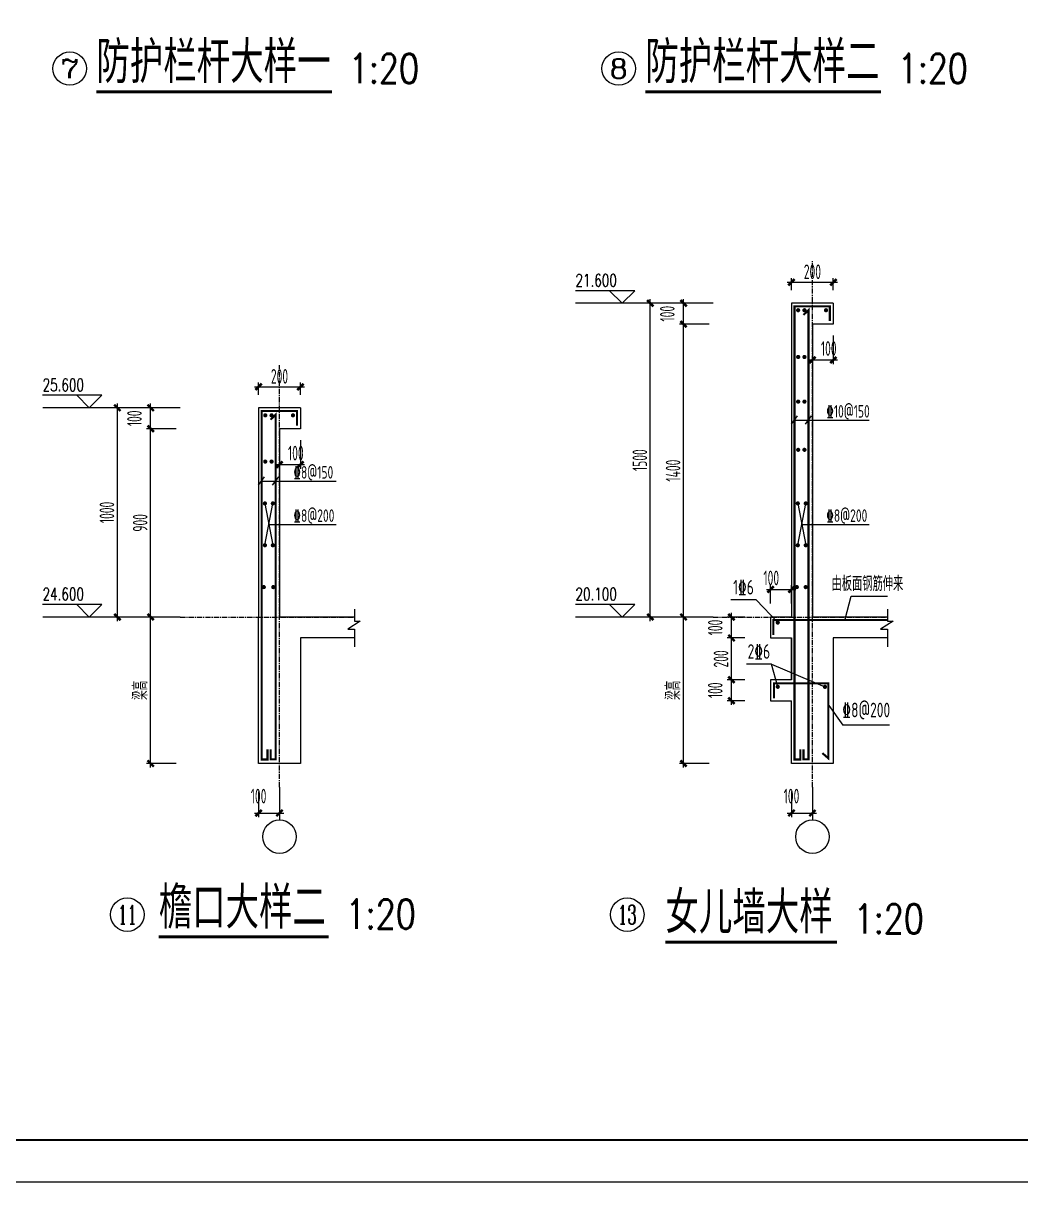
# Model space of a CAD drawing. Extents: x -472319 to -112444, y -516749 to -5704.
# Drawn here: x -289450 to -265592, y -459715 to -432021 of the extents above; entities that cross this region are included whole.
import ezdxf
from ezdxf.enums import TextEntityAlignment as Align

# ---------------------------------------------------------------- set-up
doc = ezdxf.new("R2010")
doc.units = 0
doc.header["$LTSCALE"] = 100
doc.header["$MEASUREMENT"] = 0
doc.linetypes.add('CENTER', pattern=[2, 1.25, -0.25, 0.25, -0.25])
for name, color, linetype in [('AXIS', 3, 'Continuous'), ('AXIS_TEXT', 7, 'Continuous'), ('BEAM_TEXT_HOR', 7, 'Continuous'), ('COLU_DE_REIN', 1, 'Continuous'), ('DIM_ELEV', 3, 'Continuous'), ('DIM_SYMB', 3, 'Continuous'), ('DOTE', 1, 'CENTER'), ('FRAME', 3, 'Continuous'), ('PUB_TEXT', 7, 'Continuous'), ('REIN', 1, 'Continuous'), ('S_HOLE', 253, 'Continuous'), ('TEXT', 7, 'Continuous'), ('THIN', 7, 'Continuous'), ('WALL2', 21, 'Continuous'), ('填充', 8, 'Continuous'), ('墙体2', 21, 'Continuous')]:
    doc.layers.add(name, color=color, linetype=linetype)
doc.styles.add('_HZTXT', font='txt.shx', dxfattribs={"width": 0.35, "bigfont": 'hztxt.shx'})
doc.styles.add('_TCH_AXIS', font='COMPLEX', dxfattribs={"bigfont": 'GBCBIG'})
doc.styles.add('_TCH_DIM', font='SIMPLEX', dxfattribs={"bigfont": 'GBCBIG'})
doc.styles.add('COMPLEX', font='COMPLEX')
doc.styles.add('HZ', font='tssdeng.shx', dxfattribs={"width": 0.6, "height": 350, "bigfont": 'a.shx'})
doc.styles.add('TSSD_Rein', font='Tssdeng.shx', dxfattribs={"width": 0.7, "bigfont": 'hztxt.shx'})
doc.dimstyles.new('DIMN', dxfattribs={"dimtxt": 350, "dimasz": 150, "dimexe": 100, "dimexo": 100, "dimgap": 75, "dimtad": 1, "dimdec": 0, "dimzin": 0, "dimdsep": 46, "dimtxsty": 'HZ', "dimblk": 'ARCHTICK', "dimcen": 0.09, "dimdle": 100, "dimclrd": 3, "dimclre": 3, "dimclrt": 7, "dimazin": 2, "dimtfac": 1, "dimtdec": 0, "dimtmove": 2, "dimatfit": 3, "dimldrblk": 'ARCHTICK', "dimfxl": 1, "dimtolj": 1, "dimtzin": 0, "dimarcsym": 0})

# ---------------------------------------------------------------- blocks, each defined once
blk = doc.blocks.new('_AXISO')
blk.add_circle((0, 0), 0.5)
at = {"layer": 'AXIS_TEXT', "style": 'COMPLEX', "width": 1.041667}
blk.add_attdef('A', text='', height=0.56, dxfattribs=at).set_placement((-0.25, -0.28), (0.25, -0.28), align=Align.FIT)
blk = doc.blocks.new('_ArchTick')
at = {"color": 0, "linetype": 'ByBlock', "const_width": 0.4}
blk.add_lwpolyline([(-0.5, -0.5), (0.5, 0.5)], dxfattribs=at)
blk = doc.blocks.new('*D2528')
at = {"layer": 'AXIS', "color": 3, "lineweight": -2, "transparency": 16777216}
for p, q in [((-283320, -441985), (-283320, -442671)), ((-282820, -441985), (-282820, -442671)), ((-283420, -442571), (-282720, -442571))]:
    blk.add_line(p, q, dxfattribs=at)
at = {"layer": 'Defpoints', "color": 0, "transparency": 16777216}
for p in [(-283320, -441885), (-282820, -441885), (-282820, -442571)]:
    blk.add_point(p, dxfattribs=at)
at = {"layer": 'AXIS', "color": 3, "lineweight": -2, "transparency": 16777216, "xscale": 150, "yscale": 150, "zscale": 150, "rotation": 180}
blk.add_blockref('_ArchTick', (-283320, -442571), dxfattribs=at)
at = {"layer": 'AXIS', "color": 3, "lineweight": -2, "transparency": 16777216, "xscale": 150, "yscale": 150, "zscale": 150}
blk.add_blockref('_ArchTick', (-282820, -442571), dxfattribs=at)
at = {"layer": 'AXIS', "color": 7, "transparency": 16777216, "insert": (-282929, -442296), "char_height": 350, "attachment_point": 5, "style": 'HZ'}
blk.add_mtext('\\A1;100', dxfattribs=at)
blk = doc.blocks.new('*D2529')
at = {"layer": 'AXIS', "color": 3, "lineweight": -2, "transparency": 16777216}
for p, q in [((-283920, -440713), (-282720, -440713)), ((-283820, -440905), (-283820, -440613)), ((-282820, -440905), (-282820, -440613))]:
    blk.add_line(p, q, dxfattribs=at)
at = {"layer": 'Defpoints', "color": 0, "transparency": 16777216}
for p in [(-282820, -440713), (-283820, -441005), (-282820, -441005)]:
    blk.add_point(p, dxfattribs=at)
at = {"layer": 'AXIS', "color": 3, "lineweight": -2, "transparency": 16777216, "xscale": 150, "yscale": 150, "zscale": 150, "rotation": 180}
blk.add_blockref('_ArchTick', (-283820, -440713), dxfattribs=at)
at = {"layer": 'AXIS', "color": 3, "lineweight": -2, "transparency": 16777216, "xscale": 150, "yscale": 150, "zscale": 150}
blk.add_blockref('_ArchTick', (-282820, -440713), dxfattribs=at)
at = {"layer": 'AXIS', "color": 7, "transparency": 16777216, "insert": (-283320, -440463), "char_height": 350, "attachment_point": 5, "style": 'HZ'}
blk.add_mtext('\\A1;200', dxfattribs=at)
blk = doc.blocks.new('*D2530')
at = {"layer": 'AXIS', "color": 3, "lineweight": -2, "transparency": 16777216}
for p, q in [((-286401, -449815), (-286401, -446115)), ((-285793, -446215), (-286501, -446215)), ((-285793, -449715), (-286501, -449715))]:
    blk.add_line(p, q, dxfattribs=at)
at = {"layer": 'Defpoints', "color": 0, "transparency": 16777216}
for p in [(-286401, -446215), (-285693, -446215), (-285693, -449715)]:
    blk.add_point(p, dxfattribs=at)
at = {"layer": 'AXIS', "color": 3, "lineweight": -2, "transparency": 16777216, "xscale": 150, "yscale": 150, "zscale": 150}
for p, rotation in [((-286401, -446215), 90), ((-286401, -449715), 270)]:
    blk.add_blockref('_ArchTick', p, dxfattribs=dict(at, rotation=rotation))
at = {"layer": 'AXIS', "color": 7, "transparency": 16777216, "insert": (-286651, -447965), "char_height": 350, "attachment_point": 5, "rotation": 90, "style": 'HZ'}
blk.add_mtext('\\A1;梁高', dxfattribs=at)
blk = doc.blocks.new('*D2531')
at = {"layer": 'AXIS', "color": 3, "lineweight": -2, "transparency": 16777216}
for p, q in [((-286401, -446315), (-286401, -441615)), ((-285793, -441715), (-286501, -441715)), ((-285793, -446215), (-286501, -446215))]:
    blk.add_line(p, q, dxfattribs=at)
at = {"layer": 'Defpoints', "color": 0, "transparency": 16777216}
for p in [(-286401, -441715), (-285693, -441715), (-285693, -446215)]:
    blk.add_point(p, dxfattribs=at)
at = {"layer": 'AXIS', "color": 3, "lineweight": -2, "transparency": 16777216, "xscale": 150, "yscale": 150, "zscale": 150}
for p, rotation in [((-286401, -441715), 90), ((-286401, -446215), 270)]:
    blk.add_blockref('_ArchTick', p, dxfattribs=dict(at, rotation=rotation))
at = {"layer": 'AXIS', "color": 7, "transparency": 16777216, "insert": (-286651, -443965), "char_height": 350, "attachment_point": 5, "rotation": 90, "style": 'HZ'}
blk.add_mtext('\\A1;900', dxfattribs=at)
blk = doc.blocks.new('*D2532')
at = {"layer": 'AXIS', "color": 3, "lineweight": -2, "transparency": 16777216}
for p, q in [((-286401, -441815), (-286401, -441115)), ((-285793, -441215), (-286501, -441215)), ((-285793, -441715), (-286501, -441715))]:
    blk.add_line(p, q, dxfattribs=at)
at = {"layer": 'Defpoints', "color": 0, "transparency": 16777216}
for p in [(-286401, -441215), (-285693, -441215), (-285693, -441715)]:
    blk.add_point(p, dxfattribs=at)
at = {"layer": 'AXIS', "color": 3, "lineweight": -2, "transparency": 16777216, "xscale": 150, "yscale": 150, "zscale": 150}
for p, rotation in [((-286401, -441215), 90), ((-286401, -441715), 270)]:
    blk.add_blockref('_ArchTick', p, dxfattribs=dict(at, rotation=rotation))
at = {"layer": 'AXIS', "color": 7, "transparency": 16777216, "insert": (-286789, -441465), "char_height": 350, "attachment_point": 5, "rotation": 90, "style": 'HZ'}
blk.add_mtext('\\A1;100', dxfattribs=at)
blk = doc.blocks.new('*D2533')
at = {"layer": 'AXIS', "color": 3, "lineweight": -2, "transparency": 16777216}
for p, q in [((-287197, -446315), (-287197, -441115)), ((-285793, -441215), (-287297, -441215)), ((-285793, -446215), (-287297, -446215))]:
    blk.add_line(p, q, dxfattribs=at)
at = {"layer": 'Defpoints', "color": 0, "transparency": 16777216}
for p in [(-287197, -441215), (-285693, -441215), (-285693, -446215)]:
    blk.add_point(p, dxfattribs=at)
at = {"layer": 'AXIS', "color": 3, "lineweight": -2, "transparency": 16777216, "xscale": 150, "yscale": 150, "zscale": 150}
for p, rotation in [((-287197, -441215), 90), ((-287197, -446215), 270)]:
    blk.add_blockref('_ArchTick', p, dxfattribs=dict(at, rotation=rotation))
at = {"layer": 'AXIS', "color": 7, "transparency": 16777216, "insert": (-287447, -443715), "char_height": 350, "attachment_point": 5, "rotation": 90, "style": 'HZ'}
blk.add_mtext('\\A1;1000', dxfattribs=at)
blk = doc.blocks.new('*D2534')
at = {"layer": 'AXIS', "color": 3, "lineweight": -2, "transparency": 16777216}
for p, q in [((-283820, -450385), (-283820, -451000)), ((-283320, -450385), (-283320, -451000)), ((-283920, -450900), (-283220, -450900))]:
    blk.add_line(p, q, dxfattribs=at)
at = {"layer": 'Defpoints', "color": 0, "transparency": 16777216}
for p in [(-283820, -450285), (-283320, -450285), (-283320, -450900)]:
    blk.add_point(p, dxfattribs=at)
at = {"layer": 'AXIS', "color": 3, "lineweight": -2, "transparency": 16777216, "xscale": 150, "yscale": 150, "zscale": 150, "rotation": 180}
blk.add_blockref('_ArchTick', (-283820, -450900), dxfattribs=at)
at = {"layer": 'AXIS', "color": 3, "lineweight": -2, "transparency": 16777216, "xscale": 150, "yscale": 150, "zscale": 150}
blk.add_blockref('_ArchTick', (-283320, -450900), dxfattribs=at)
at = {"layer": 'AXIS', "color": 7, "transparency": 16777216, "insert": (-283820, -450495), "char_height": 350, "attachment_point": 5, "style": 'HZ'}
blk.add_mtext('\\A1;100', dxfattribs=at)
blk = doc.blocks.new('*D2542')
at = {"layer": 'AXIS', "color": 3, "lineweight": -2, "transparency": 16777216}
for p, q in [((-270576, -439485), (-270576, -440171)), ((-270076, -439485), (-270076, -440171)), ((-270676, -440071), (-269976, -440071))]:
    blk.add_line(p, q, dxfattribs=at)
at = {"layer": 'Defpoints', "color": 0, "transparency": 16777216}
for p in [(-270576, -439385), (-270076, -439385), (-270076, -440071)]:
    blk.add_point(p, dxfattribs=at)
at = {"layer": 'AXIS', "color": 3, "lineweight": -2, "transparency": 16777216, "xscale": 150, "yscale": 150, "zscale": 150, "rotation": 180}
blk.add_blockref('_ArchTick', (-270576, -440071), dxfattribs=at)
at = {"layer": 'AXIS', "color": 3, "lineweight": -2, "transparency": 16777216, "xscale": 150, "yscale": 150, "zscale": 150}
blk.add_blockref('_ArchTick', (-270076, -440071), dxfattribs=at)
at = {"layer": 'AXIS', "color": 7, "transparency": 16777216, "insert": (-270186, -439796), "char_height": 350, "attachment_point": 5, "style": 'HZ'}
blk.add_mtext('\\A1;100', dxfattribs=at)
blk = doc.blocks.new('*D2543')
at = {"layer": 'AXIS', "color": 3, "lineweight": -2, "transparency": 16777216}
for p, q in [((-271076, -438405), (-271076, -438113)), ((-270076, -438405), (-270076, -438113)), ((-271176, -438213), (-269976, -438213))]:
    blk.add_line(p, q, dxfattribs=at)
at = {"layer": 'Defpoints', "color": 0, "transparency": 16777216}
for p in [(-270076, -438213), (-271076, -438505), (-270076, -438505)]:
    blk.add_point(p, dxfattribs=at)
at = {"layer": 'AXIS', "color": 3, "lineweight": -2, "transparency": 16777216, "xscale": 150, "yscale": 150, "zscale": 150, "rotation": 180}
blk.add_blockref('_ArchTick', (-271076, -438213), dxfattribs=at)
at = {"layer": 'AXIS', "color": 3, "lineweight": -2, "transparency": 16777216, "xscale": 150, "yscale": 150, "zscale": 150}
blk.add_blockref('_ArchTick', (-270076, -438213), dxfattribs=at)
at = {"layer": 'AXIS', "color": 7, "transparency": 16777216, "insert": (-270576, -437963), "char_height": 350, "attachment_point": 5, "style": 'HZ'}
blk.add_mtext('\\A1;200', dxfattribs=at)
blk = doc.blocks.new('*D2544')
at = {"layer": 'AXIS', "color": 3, "lineweight": -2, "transparency": 16777216}
for p, q in [((-273658, -449815), (-273658, -446115)), ((-273049, -446215), (-273758, -446215)), ((-273049, -449715), (-273758, -449715))]:
    blk.add_line(p, q, dxfattribs=at)
at = {"layer": 'Defpoints', "color": 0, "transparency": 16777216}
for p in [(-273658, -446215), (-272949, -446215), (-272949, -449715)]:
    blk.add_point(p, dxfattribs=at)
at = {"layer": 'AXIS', "color": 3, "lineweight": -2, "transparency": 16777216, "xscale": 150, "yscale": 150, "zscale": 150}
for p, rotation in [((-273658, -446215), 90), ((-273658, -449715), 270)]:
    blk.add_blockref('_ArchTick', p, dxfattribs=dict(at, rotation=rotation))
at = {"layer": 'AXIS', "color": 7, "transparency": 16777216, "insert": (-273908, -447965), "char_height": 350, "attachment_point": 5, "rotation": 90, "style": 'HZ'}
blk.add_mtext('\\A1;梁高', dxfattribs=at)
blk = doc.blocks.new('*D2545')
at = {"layer": 'AXIS', "color": 3, "lineweight": -2, "transparency": 16777216}
for p, q in [((-273049, -439215), (-273758, -439215)), ((-273658, -446315), (-273658, -439115)), ((-273049, -446215), (-273758, -446215))]:
    blk.add_line(p, q, dxfattribs=at)
at = {"layer": 'Defpoints', "color": 0, "transparency": 16777216}
for p in [(-273658, -439215), (-272949, -439215), (-272949, -446215)]:
    blk.add_point(p, dxfattribs=at)
at = {"layer": 'AXIS', "color": 3, "lineweight": -2, "transparency": 16777216, "xscale": 150, "yscale": 150, "zscale": 150}
for p, rotation in [((-273658, -439215), 90), ((-273658, -446215), 270)]:
    blk.add_blockref('_ArchTick', p, dxfattribs=dict(at, rotation=rotation))
at = {"layer": 'AXIS', "color": 7, "transparency": 16777216, "insert": (-273908, -442715), "char_height": 350, "attachment_point": 5, "rotation": 90, "style": 'HZ'}
blk.add_mtext('\\A1;1400', dxfattribs=at)
blk = doc.blocks.new('*D2546')
at = {"layer": 'AXIS', "color": 3, "lineweight": -2, "transparency": 16777216}
for p, q in [((-273658, -439315), (-273658, -438615)), ((-273049, -438715), (-273758, -438715)), ((-273049, -439215), (-273758, -439215))]:
    blk.add_line(p, q, dxfattribs=at)
at = {"layer": 'Defpoints', "color": 0, "transparency": 16777216}
for p in [(-273658, -438715), (-272949, -438715), (-272949, -439215)]:
    blk.add_point(p, dxfattribs=at)
at = {"layer": 'AXIS', "color": 3, "lineweight": -2, "transparency": 16777216, "xscale": 150, "yscale": 150, "zscale": 150}
for p, rotation in [((-273658, -438715), 90), ((-273658, -439215), 270)]:
    blk.add_blockref('_ArchTick', p, dxfattribs=dict(at, rotation=rotation))
at = {"layer": 'AXIS', "color": 7, "transparency": 16777216, "insert": (-274046, -438965), "char_height": 350, "attachment_point": 5, "rotation": 90, "style": 'HZ'}
blk.add_mtext('\\A1;100', dxfattribs=at)
blk = doc.blocks.new('*D2547')
at = {"layer": 'AXIS', "color": 3, "lineweight": -2, "transparency": 16777216}
for p, q in [((-274453, -446315), (-274453, -438615)), ((-273049, -438715), (-274553, -438715)), ((-273049, -446215), (-274553, -446215))]:
    blk.add_line(p, q, dxfattribs=at)
at = {"layer": 'Defpoints', "color": 0, "transparency": 16777216}
for p in [(-274453, -438715), (-272949, -438715), (-272949, -446215)]:
    blk.add_point(p, dxfattribs=at)
at = {"layer": 'AXIS', "color": 3, "lineweight": -2, "transparency": 16777216, "xscale": 150, "yscale": 150, "zscale": 150}
for p, rotation in [((-274453, -438715), 90), ((-274453, -446215), 270)]:
    blk.add_blockref('_ArchTick', p, dxfattribs=dict(at, rotation=rotation))
at = {"layer": 'AXIS', "color": 7, "transparency": 16777216, "insert": (-274703, -442465), "char_height": 350, "attachment_point": 5, "rotation": 90, "style": 'HZ'}
blk.add_mtext('\\A1;1500', dxfattribs=at)
blk = doc.blocks.new('*D2548')
at = {"layer": 'AXIS', "color": 3, "lineweight": -2, "transparency": 16777216}
for p, q in [((-271076, -450385), (-271076, -451000)), ((-270576, -450385), (-270576, -451000)), ((-271176, -450900), (-270476, -450900))]:
    blk.add_line(p, q, dxfattribs=at)
at = {"layer": 'Defpoints', "color": 0, "transparency": 16777216}
for p in [(-271076, -450285), (-270576, -450285), (-270576, -450900)]:
    blk.add_point(p, dxfattribs=at)
at = {"layer": 'AXIS', "color": 3, "lineweight": -2, "transparency": 16777216, "xscale": 150, "yscale": 150, "zscale": 150, "rotation": 180}
blk.add_blockref('_ArchTick', (-271076, -450900), dxfattribs=at)
at = {"layer": 'AXIS', "color": 3, "lineweight": -2, "transparency": 16777216, "xscale": 150, "yscale": 150, "zscale": 150}
blk.add_blockref('_ArchTick', (-270576, -450900), dxfattribs=at)
at = {"layer": 'AXIS', "color": 7, "transparency": 16777216, "insert": (-271076, -450495), "char_height": 350, "attachment_point": 5, "style": 'HZ'}
blk.add_mtext('\\A1;100', dxfattribs=at)
blk = doc.blocks.new('*D2549')
at = {"layer": 'AXIS', "color": 3, "lineweight": -2, "transparency": 16777216}
for p, q in [((-272192.398839, -447715.5), (-272612, -447715.5)), ((-272512, -448315.5), (-272512, -447615.5)), ((-272192.398839, -448215.5), (-272612, -448215.5))]:
    blk.add_line(p, q, dxfattribs=at)
at = {"layer": 'Defpoints', "color": 0, "transparency": 16777216}
for p in [(-272512, -447715.5), (-272092.398839, -447715.5), (-272092.398839, -448215.5)]:
    blk.add_point(p, dxfattribs=at)
at = {"layer": 'AXIS', "color": 3, "lineweight": -2, "transparency": 16777216, "xscale": 150, "yscale": 150, "zscale": 150}
for p, rotation in [((-272512, -447715.5), 90), ((-272512, -448215.5), 270)]:
    blk.add_blockref('_ArchTick', p, dxfattribs=dict(at, rotation=rotation))
at = {"layer": 'AXIS', "color": 7, "transparency": 16777216, "insert": (-272899.5, -447965.5), "char_height": 350, "attachment_point": 5, "rotation": 90, "style": 'HZ'}
blk.add_mtext('\\A1;100', dxfattribs=at)
blk = doc.blocks.new('*D2550')
at = {"layer": 'AXIS', "color": 3, "lineweight": -2, "transparency": 16777216}
for p, q in [((-272512, -447815.5), (-272512, -446615.5)), ((-272192.398839, -446715.5), (-272612, -446715.5)), ((-272192.398839, -447715.5), (-272612, -447715.5))]:
    blk.add_line(p, q, dxfattribs=at)
at = {"layer": 'Defpoints', "color": 0, "transparency": 16777216}
for p in [(-272512, -446715.5), (-272092.398839, -446715.5), (-272092.398839, -447715.5)]:
    blk.add_point(p, dxfattribs=at)
at = {"layer": 'AXIS', "color": 3, "lineweight": -2, "transparency": 16777216, "xscale": 150, "yscale": 150, "zscale": 150}
for p, rotation in [((-272512, -446715.5), 90), ((-272512, -447715.5), 270)]:
    blk.add_blockref('_ArchTick', p, dxfattribs=dict(at, rotation=rotation))
at = {"layer": 'AXIS', "color": 7, "transparency": 16777216, "insert": (-272762, -447215.5), "char_height": 350, "attachment_point": 5, "rotation": 90, "style": 'HZ'}
blk.add_mtext('\\A1;200', dxfattribs=at)
blk = doc.blocks.new('*D2551')
at = {"layer": 'AXIS', "color": 3, "lineweight": -2, "transparency": 16777216}
for p, q in [((-272512, -446815.5), (-272512, -446115.5)), ((-272192.398839, -446215.5), (-272612, -446215.5)), ((-272192.398839, -446715.5), (-272612, -446715.5))]:
    blk.add_line(p, q, dxfattribs=at)
at = {"layer": 'Defpoints', "color": 0, "transparency": 16777216}
for p in [(-272512, -446215.5), (-272092.398839, -446215.5), (-272092.398839, -446715.5)]:
    blk.add_point(p, dxfattribs=at)
at = {"layer": 'AXIS', "color": 3, "lineweight": -2, "transparency": 16777216, "xscale": 150, "yscale": 150, "zscale": 150}
for p, rotation in [((-272512, -446215.5), 90), ((-272512, -446715.5), 270)]:
    blk.add_blockref('_ArchTick', p, dxfattribs=dict(at, rotation=rotation))
at = {"layer": 'AXIS', "color": 7, "transparency": 16777216, "insert": (-272899.5, -446465.5), "char_height": 350, "attachment_point": 5, "rotation": 90, "style": 'HZ'}
blk.add_mtext('\\A1;100', dxfattribs=at)
blk = doc.blocks.new('*D2552')
at = {"layer": 'AXIS', "color": 3, "lineweight": -2, "transparency": 16777216}
for p, q in [((-271676, -445556), (-270976, -445556)), ((-271576, -445895), (-271576, -445456)), ((-271076, -445895), (-271076, -445456))]:
    blk.add_line(p, q, dxfattribs=at)
at = {"layer": 'Defpoints', "color": 0, "transparency": 16777216}
for p in [(-271076, -445556), (-271576, -445995), (-271076, -445995)]:
    blk.add_point(p, dxfattribs=at)
at = {"layer": 'AXIS', "color": 3, "lineweight": -2, "transparency": 16777216, "xscale": 150, "yscale": 150, "zscale": 150, "rotation": 180}
blk.add_blockref('_ArchTick', (-271576, -445556), dxfattribs=at)
at = {"layer": 'AXIS', "color": 3, "lineweight": -2, "transparency": 16777216, "xscale": 150, "yscale": 150, "zscale": 150}
blk.add_blockref('_ArchTick', (-271076, -445556), dxfattribs=at)
at = {"layer": 'AXIS', "color": 7, "transparency": 16777216, "insert": (-271560, -445281), "char_height": 350, "attachment_point": 5, "style": 'HZ'}
blk.add_mtext('\\A1;100', dxfattribs=at)
blk = doc.blocks.new('A$C20674F94')
at = {"layer": 'FRAME'}
for p, q in [((2500, 1000), (83100, 1000)), ((0, 0), (84100, 0))]:
    blk.add_line(p, q, dxfattribs=at)
at = {"layer": 'FRAME', "const_width": 50}
blk.add_lwpolyline([(2500, 58400), (83100, 58400), (83100, 1000), (2500, 1000), (2500, 58400)], dxfattribs=at)

msp = doc.modelspace()

# ---------------------------------------------------------------- linework, layer by layer
at = {"layer": 'AXIS'}
for p, q in [((-283319.8, -450285.413), (-283319.8, -451065.561)), ((-270576.5, -450285.413), (-270576.5, -451065.561))]:
    msp.add_line(p, q, dxfattribs=at)
at = {"layer": 'COLU_DE_REIN', "const_width": 50}
for points in [[(-270941.986, -438881.919, 1), (-270891.986, -438881.919, 1)], [(-270791.43, -438881.919, 1), (-270741.43, -438881.919, 1)], [(-270275.43, -438881.919, 1), (-270225.43, -438881.919, 1)], [(-270941.986, -439999.419, 1), (-270891.986, -439999.419, 1)], [(-270791.43, -439999.419, 1), (-270741.43, -439999.419, 1)], [(-270941.986, -441065.919, 1), (-270891.986, -441065.919, 1)], [(-270791.43, -441065.919, 1), (-270741.43, -441065.919, 1)], [(-283685.287, -441394.419, 1), (-283635.287, -441394.419, 1)], [(-283534.73, -441394.419, 1), (-283484.73, -441394.419, 1)], [(-283023.23, -441394.419, 1), (-282973.23, -441394.419, 1)], [(-270941.986, -442218.419, 1), (-270891.986, -442218.419, 1)], [(-270791.43, -442218.419, 1), (-270741.43, -442218.419, 1)], [(-283685.287, -442499.419, 1), (-283635.287, -442499.419, 1)], [(-283534.73, -442499.419, 1), (-283484.73, -442499.419, 1)], [(-283693.576, -443499.419, 1), (-283643.576, -443499.419, 1)], [(-283504.02, -443499.419, 1), (-283454.02, -443499.419, 1)], [(-270950.276, -443499.419, 1), (-270900.276, -443499.419, 1)], [(-270760.719, -443499.419, 1), (-270710.719, -443499.419, 1)], [(-283693.576, -444499.419, 1), (-283643.576, -444499.419, 1)], [(-283504.02, -444499.419, 1), (-283454.02, -444499.419, 1)], [(-270950.276, -444499.419, 1), (-270900.276, -444499.419, 1)], [(-270760.719, -444499.419, 1), (-270710.719, -444499.419, 1)], [(-283720.287, -445499.419, 1), (-283670.287, -445499.419, 1)], [(-283493.73, -445499.419, 1), (-283443.73, -445499.419, 1)], [(-270973.986, -445499.419, 1), (-270923.986, -445499.419, 1)], [(-270762.43, -445499.419, 1), (-270712.43, -445499.419, 1)]]:
    msp.add_lwpolyline(points, format="xyb", close=True, dxfattribs=at)
at = {"layer": 'DIM_ELEV'}
for p, q in [((-274824.7, -438415.5), (-276242.427, -438415.5)), ((-275124.7, -438715.5), (-275424.7, -438415.5)), ((-275124.7, -438715.5), (-274824.7, -438415.5)), ((-272949.402, -438715.5), (-276239.8, -438715.5)), ((-287568, -440915.5), (-288985.727, -440915.5)), ((-287868, -441215.5), (-288168, -440915.5)), ((-287868, -441215.5), (-287568, -440915.5)), ((-285692.702, -441215.5), (-288983.1, -441215.5)), ((-287568, -445915.5), (-288985.727, -445915.5)), ((-287868, -446215.5), (-288168, -445915.5)), ((-287868, -446215.5), (-287568, -445915.5)), ((-274824.7, -445915.5), (-276242.427, -445915.5)), ((-275124.7, -446215.5), (-275424.7, -445915.5)), ((-275124.7, -446215.5), (-274824.7, -445915.5)), ((-285692.702, -446215.5), (-288983.1, -446215.5)), ((-272949.402, -446215.5), (-276239.8, -446215.5))]:
    msp.add_line(p, q, dxfattribs=at)
at = {"layer": 'DIM_SYMB', "const_width": 70}
for points in [[(-287698.854, -433659.035), (-282062.633, -433659.035)], [(-274571.633, -433659.035), (-268935.413, -433659.035)], [(-286208.303, -453858.829), (-282140.587, -453858.829)], [(-274089.606, -453985), (-269990.394, -453985)]]:
    msp.add_lwpolyline(points, dxfattribs=at)
at = {"layer": 'DOTE'}
for p, q in [((-270576.5, -450285.413), (-270576.5, -437696.244)), ((-283319.8, -450285.413), (-283319.8, -440196.244)), ((-285692.702, -446215.5), (-281525.289, -446215.5)), ((-272949.402, -446215.5), (-268781.989, -446215.5))]:
    msp.add_line(p, q, dxfattribs=at)
at = {"layer": 'REIN', "const_width": 50}
for points in [[(-270160.5, -439141.457), (-270160.5, -438789.957), (-271004.5, -438789.957), (-271004.5, -449620.957), (-270864.5, -449620.957), (-270864.5, -449377.957)], [(-270791.5, -438996.957), (-270669.5, -438879.457), (-270669.5, -449616.957), (-270789.5, -449616.957), (-270789.5, -449377.457)], [(-282903.8, -441641.457), (-282903.8, -441289.957), (-283747.8, -441289.957), (-283747.8, -449620.957), (-283607.8, -449620.957), (-283607.8, -449377.957)], [(-283534.8, -441496.957), (-283412.8, -441379.457), (-283412.8, -449616.957), (-283532.8, -449616.957), (-283532.8, -449377.457)], [(-268781.989, -446283.957), (-271510.5, -446283.957), (-271510.5, -446641.957)], [(-271496.5, -448158.957), (-271496.5, -447797.957), (-270193, -447797.957), (-270193, -449593.957), (-270338.5, -449466.457)]]:
    msp.add_lwpolyline(points, dxfattribs=at)
for points in [[(-271429.577, -446347.824, 1), (-271379.577, -446347.824, 1)], [(-271429.577, -447883, 1), (-271379.577, -447883, 1)], [(-270300.577, -447883, 1), (-270250.577, -447883, 1)]]:
    msp.add_lwpolyline(points, format="xyb", close=True, dxfattribs=at)
at = {"layer": 'S_HOLE', "color": 7}
for p, q in [((-271077.5, -441604.957), (-270931.5, -441405.457)), ((-270741.219, -441604.957), (-270595.219, -441405.457)), ((-283820.8, -443063.457), (-283674.8, -442863.957)), ((-283484.52, -443063.457), (-283338.52, -442863.957)), ((-271404.577, -446347.824), (-271922.077, -445804.324)), ((-269795.077, -446262.324), (-269646.577, -445718.824)), ((-281525.289, -446030.871), (-281525.289, -446312.871)), ((-268781.989, -446030.871), (-268781.989, -446312.871)), ((-281390.275, -446312.871), (-281688.775, -446502.871)), ((-281525.289, -446312.871), (-281390.275, -446312.871)), ((-268646.974, -446312.871), (-268945.474, -446502.871)), ((-268781.989, -446312.871), (-268646.974, -446312.871)), ((-281688.775, -446502.871), (-281525.289, -446502.871)), ((-281525.289, -446502.871), (-281525.289, -446928.371)), ((-268945.474, -446502.871), (-268781.989, -446502.871)), ((-268781.989, -446502.871), (-268781.989, -446928.371)), ((-271404.577, -447883), (-271553.077, -447339.5)), ((-271553.077, -447339.5), (-270275.577, -447883)), ((-270182.482, -448332.5), (-269847.422, -448803))]:
    msp.add_line(p, q, dxfattribs=at)
at = {"layer": 'TEXT'}
for p, q in [((-271922.077, -445804.324), (-272523.816, -445804.324)), ((-269646.577, -445718.824), (-268779.838, -445718.824)), ((-271553.077, -447339.5), (-272154.816, -447339.5)), ((-268731.482, -448803), (-269847.422, -448803))]:
    msp.add_line(p, q, dxfattribs=at)
at = {"layer": 'THIN'}
for p, q in [((-271004.5, -441506.957), (-269217.957, -441506.957)), ((-283747.8, -442965.457), (-281961.258, -442965.457)), ((-283668.576, -444499.419), (-283479.02, -443499.419)), ((-283668.576, -443499.419), (-283479.02, -444499.419)), ((-270925.276, -444499.419), (-270735.719, -443499.419)), ((-270925.276, -443499.419), (-270735.719, -444499.419)), ((-283573.798, -443999.419), (-281961.258, -443999.419)), ((-270830.498, -443999.419), (-269217.957, -443999.419))]:
    msp.add_line(p, q, dxfattribs=at)
at = {"layer": 'WALL2'}
for p, q in [((-270076.5, -438715.5), (-271076.5, -438715.5)), ((-271076.5, -438715.5), (-271076.5, -446215.5)), ((-270076.5, -438715.5), (-270076.5, -439215.5)), ((-270076.5, -439215.5), (-270576.5, -439215.5)), ((-270576.5, -439215.5), (-270576.5, -446215.5)), ((-282819.8, -441215.5), (-283819.8, -441215.5)), ((-283819.8, -441215.5), (-283819.8, -446215.5)), ((-282819.8, -441215.5), (-282819.8, -441715.5)), ((-282819.8, -441715.5), (-283319.8, -441715.5)), ((-283319.8, -441715.5), (-283319.8, -446215.5)), ((-283819.8, -449715.5), (-283819.8, -446215.5)), ((-281525.289, -446215.5), (-283319.8, -446215.5)), ((-271076.5, -446215.5), (-271076.5, -446215.5)), ((-268781.989, -446215.5), (-270576.5, -446215.5)), ((-282819.8, -446715.5), (-282819.8, -449715.5)), ((-281525.289, -446715.621), (-282819.8, -446715.5)), ((-271076.5, -447715.5), (-271076.5, -446715.5)), ((-270076.5, -446715.5), (-270076.5, -449715.5)), ((-268781.989, -446715.621), (-270076.5, -446715.5)), ((-271076.5, -449715.5), (-271076.5, -448215.5)), ((-282819.8, -449715.5), (-283819.8, -449715.5)), ((-270076.5, -449715.5), (-271076.5, -449715.5))]:
    msp.add_line(p, q, dxfattribs=at)
at = {"layer": '墙体2'}
for p, q in [((-271076.5, -446215.5), (-271576.5, -446215.5)), ((-271576.5, -446215.5), (-271576.5, -446715.5)), ((-271576.5, -446715.5), (-271076.5, -446715.5)), ((-271076.5, -446715.5), (-271076.5, -447715.5)), ((-271076.5, -446715.5), (-271076.5, -447715.5)), ((-271076.5, -446715.5), (-271076.5, -447715.5)), ((-271076.5, -447715.5), (-271576.5, -447715.5)), ((-271576.5, -447715.5), (-271576.5, -448215.5)), ((-271076.5, -447715.5), (-271576.5, -447715.5)), ((-271576.5, -448215.5), (-271076.5, -448215.5))]:
    msp.add_line(p, q, dxfattribs=at)

# ---------------------------------------------------------------- block references
at = {"layer": 'AXIS'}
ref = msp.add_blockref('_AXISO', (-288336.51, -433105.413), dxfattribs=dict(at, xscale=800, yscale=800, zscale=800))
ref.add_attrib('A', '7', dxfattribs={"layer": 'AXIS_TEXT', "height": 452.548, "style": '_TCH_AXIS', "width": 1.5}).set_placement((-288562.784, -433331.687), (-288110.236, -433331.687), align=Align.FIT)
ref = msp.add_blockref('_AXISO', (-275209.289, -433105.413), dxfattribs=dict(at, xscale=800, yscale=800, zscale=800))
ref.add_attrib('A', '8', dxfattribs={"layer": 'AXIS_TEXT', "height": 452.548, "style": '_TCH_AXIS', "width": 1.5}).set_placement((-275435.564, -433331.687), (-274983.015, -433331.687), align=Align.FIT)
at = {"layer": 'AXIS', "xscale": 800, "yscale": 800, "zscale": 800}
for p in [(-283319.8, -451465.561), (-270576.5, -451465.561)]:
    msp.add_blockref('_AXISO', p, dxfattribs=at)
at = {"layer": 'AXIS'}
ref = msp.add_blockref('_AXISO', (-286959.18, -453328.241), dxfattribs=dict(at, xscale=800, yscale=800, zscale=800))
ref.add_attrib('A', '11', dxfattribs={"layer": 'AXIS_TEXT', "height": 452.5483, "style": '_TCH_AXIS', "width": 0.875}).set_placement((-287185.455, -453554.515), (-286732.906, -453554.515), align=Align.FIT)
ref = msp.add_blockref('_AXISO', (-275003.38, -453328.241), dxfattribs=dict(at, xscale=800, yscale=800, zscale=800))
ref.add_attrib('A', '13', dxfattribs={"layer": 'AXIS_TEXT', "height": 452.5483, "style": '_TCH_AXIS', "width": 0.724138}).set_placement((-275229.654, -453554.515), (-274777.106, -453554.515), align=Align.FIT)
at = {"layer": '填充'}
msp.add_blockref('A$C20674F94', (-311995, -459714.5), dxfattribs=at)

# ---------------------------------------------------------------- texts
at = {"layer": 'BEAM_TEXT_HOR', "color": 4, "style": 'TSSD_Rein', "width": 0.7}
for s, p in [('%%13210@150', (-270243.473, -441448.562)), ('%%1328@150', (-282986.773, -442907.062))]:
    msp.add_text(s, height=300, dxfattribs=at).set_placement(p)
at = {"layer": 'BEAM_TEXT_HOR', "style": 'TSSD_Rein', "width": 0.7}
for p in [(-282986.773, -443941.024), (-270243.473, -443941.024)]:
    msp.add_text('%%1328@200', height=300, dxfattribs=at).set_placement(p)
at = {"layer": 'PUB_TEXT'}
for s, height, style, width, p in [('防护栏杆大样一', 1000, '_HZTXT', 0.8, (-287698.854, -433452.859)), ('防护栏杆大样二', 1000, '_HZTXT', 0.8, (-274571.633, -433452.859)), ('1:20', 700, '_HZTXT', 0.8, (-281662.633, -433452.859)), ('1:20', 700, '_HZTXT', 0.8, (-268535.413, -433452.859)), ('21.600', 297.5, '_TCH_DIM', 0.705882, (-276242.427, -438315.5)), ('25.600', 297.5, '_TCH_DIM', 0.705882, (-288985.727, -440815.5)), ('24.600', 297.5, '_TCH_DIM', 0.705882, (-288985.727, -445815.5)), ('20.100', 297.5, '_TCH_DIM', 0.705882, (-276242.427, -445815.5)), ('檐口大样二 ', 1000, '_HZTXT', 0.8, (-286208.303, -453663.682)), ('女儿墙大样', 1000, '_HZTXT', 0.8, (-274089.606, -453778.824)), ('1:20', 700, '_HZTXT', 0.8, (-281740.587, -453663.682)), ('1:20', 700, '_HZTXT', 0.8, (-269590.394, -453778.824))]:
    msp.add_text(s, height=height, dxfattribs=dict(at, style=style, width=width)).set_placement(p)
at = {"layer": 'TEXT', "style": 'TSSD_Rein', "width": 0.7}
for s, p in [('由板面钢筋伸来', (-269261.085, -445697.532)), ('1%%1326', (-272224.569, -445783.032)), ('2%%1326', (-271855.569, -447318.207)), ('%%1328@200', (-269288.474, -448716.707))]:
    msp.add_text(s, height=350, dxfattribs=at).set_placement(p, align=Align.BOTTOM_CENTER)

# ---------------------------------------------------------------- dimensions: what is measured, and where the dimension line sits
at = {"layer": 'AXIS'}
for p1, p2, distance, picture, middle in [((-271076.5, -438504.636), (-270076.5, -438504.636), 291.346, '*D2543', (-270576.5, -437963.29)), ((-272949.402, -446215.5), (-272949.402, -438715.5), 1503.812, '*D2547', (-274703.214, -442465.5)), ((-272949.402, -439215.5), (-272949.402, -438715.5), 708.689, '*D2546', (-274045.591, -438965.5)), ((-272949.402, -446215.5), (-272949.402, -439215.5), 708.689, '*D2545', (-273908.091, -442715.5)), ((-283819.8, -441004.636), (-282819.8, -441004.636), 291.346, '*D2529', (-283319.8, -440463.29)), ((-285692.702, -446215.5), (-285692.702, -441215.5), 1503.812, '*D2533', (-287446.515, -443715.5)), ((-285692.702, -441715.5), (-285692.702, -441215.5), 708.689, '*D2532', (-286788.891, -441465.5)), ((-285692.702, -446215.5), (-285692.702, -441715.5), 708.689, '*D2531', (-286651.391, -443965.5)), ((-272092.399, -446715.5), (-272092.399, -446215.5), 419.601, '*D2551', (-272899.5, -446465.5)), ((-272092.399, -447715.5), (-272092.399, -446715.5), 419.601, '*D2550', (-272762, -447215.5)), ((-272092.399, -448215.5), (-272092.399, -447715.5), 419.601, '*D2549', (-272899.5, -447965.5))]:
    dim = msp.add_aligned_dim(p1=p1, p2=p2, distance=distance, dimstyle='DIMN', override={"dimlfac": 0.2}, dxfattribs=at)
    dim.commit()
    dim.dimension.update_dxf_attribs({"geometry": picture, "text_midpoint": middle})
for base, p1, p2, angle, picture, middle in [((-270076.5, -440071.341), (-270576.5, -439385.191), (-270076.5, -439385.191), 0, '*D2542', (-270185.529, -439796.341)), ((-282819.8, -442571.341), (-283319.8, -441885.191), (-282819.8, -441885.191), 0, '*D2528', (-282928.829, -442296.341)), ((-271076.5, -445555.699), (-271576.5, -445995.205), (-271076.5, -445995.205), 360, '*D2552', (-271559.877, -445280.699)), ((-283319.8, -450900.442), (-283819.8, -450285.413), (-283319.8, -450285.413), 360, '*D2534', (-283819.8, -450495.457)), ((-270576.5, -450900.442), (-271076.5, -450285.413), (-270576.5, -450285.413), 360, '*D2548', (-271076.5, -450495.457))]:
    dim = msp.add_linear_dim(base=base, p1=p1, p2=p2, angle=angle, dimstyle='DIMN', override={"dimlfac": 0.2}, dxfattribs=at)
    dim.commit()
    dim.dimension.update_dxf_attribs({"geometry": picture, "text_midpoint": middle, "dimtype": 161})
for p1, p2, picture, middle in [((-285692.702, -449715.5), (-285692.702, -446215.5), '*D2530', (-286651.391, -447965.5)), ((-272949.402, -449715.5), (-272949.402, -446215.5), '*D2544', (-273908.091, -447965.5))]:
    dim = msp.add_aligned_dim(p1=p1, p2=p2, distance=708.689, text='梁高', dimstyle='DIMN', override={"dimlfac": 0.2}, dxfattribs=at)
    dim.commit()
    dim.dimension.update_dxf_attribs({"geometry": picture, "text_midpoint": middle})

doc.saveas('drawing.dxf')
